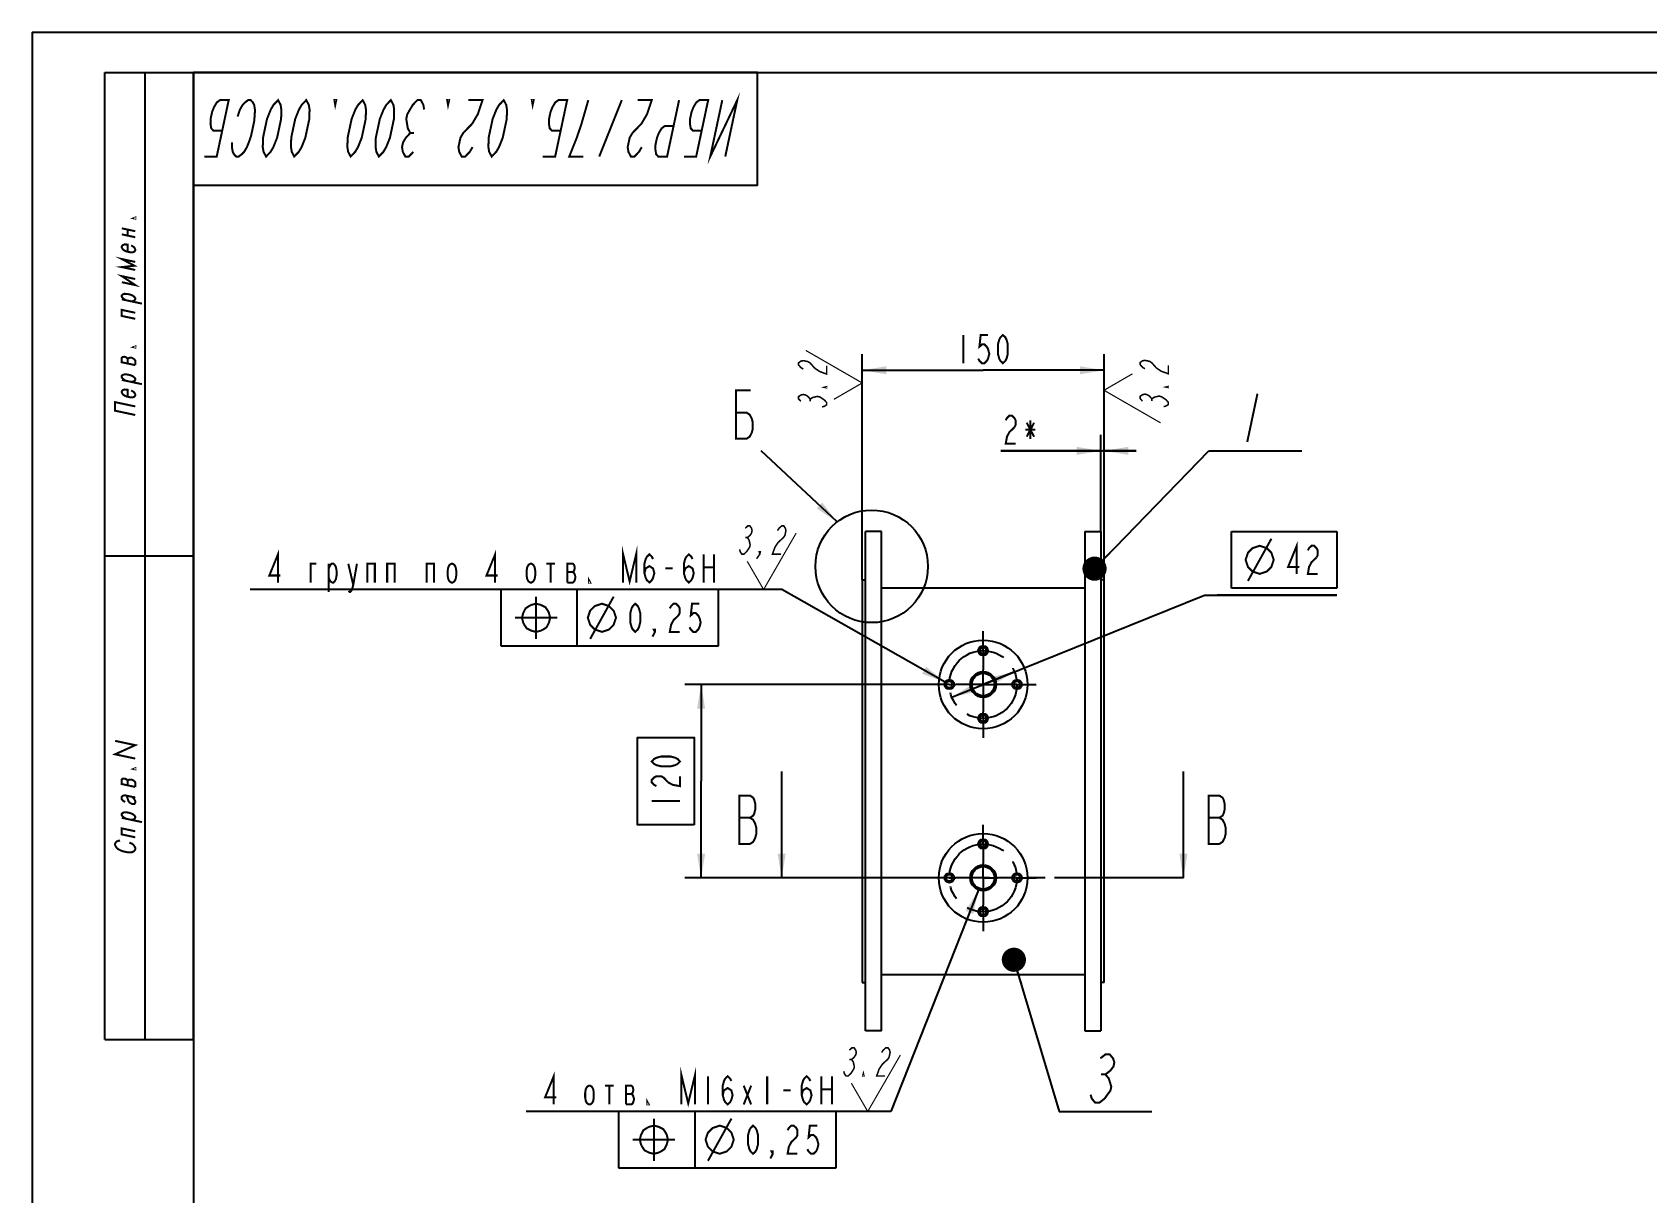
# Model space of a CAD drawing. Header units: millimetres. Extents: x 0 to 420, y 0 to 297.
# Drawn here: x 0 to 200.3, y 153 to 297 of the extents above; entities that cross this region are included whole.
import ezdxf

# ---------------------------------------------------------------- set-up
doc = ezdxf.new("R2010")
doc.units = ezdxf.units.MM
doc.header["$LTSCALE"] = 23.1
doc.linetypes.add('CENTER', pattern=[0.6, 0.375, -0.075, 0.075, -0.075])
doc.linetypes.add('PHANTOM', pattern=[0.8, 0.45, -0.05, 0.1, -0.05, 0.1, -0.05])
doc.layers.get('0').update_dxf_attribs({"linetype": 'CONTINUOUS'})
for name, color, linetype in [('ALL_AXIS', 7, 'CONTINUOUS'), ('ALL_DIMENSIONS', 7, 'CONTINUOUS'), ('ALL_ROUND', 7, 'CONTINUOUS'), ('ALL_SURF_FIN', 7, 'CONTINUOUS'), ('DEFAULT_3', 7, 'PHANTOM')]:
    doc.layers.add(name, color=color, linetype=linetype)
doc.styles.get("Standard").update_dxf_attribs({"font": 'txt', "width": 0.7})
doc.dimstyles.new('DIMSTYLE_1', dxfattribs={"dimtxt": 3.5, "dimasz": 3, "dimexe": 0.18, "dimexo": 0.0625, "dimgap": 0.09, "dimtad": 1, "dimtih": 1, "dimtoh": 1, "dimlfac": 5, "dimdsep": 46, "dimtxsty": 'STANDARD', "dimblk": '_FILLED', "dimblk1": '_FILLED', "dimblk2": '_FILLED', "dimcen": 0.09, "dimadec": 0, "dimazin": 0, "dimtp": 0.2, "dimtm": 0.2, "dimtfac": 1, "dimtofl": 0, "dimtmove": 0, "dimatfit": 3, "dimldrblk": '_FILLED', "dimfxl": 1, "dimtolj": 1, "dimarcsym": 0})
doc.dimstyles.new('DIMSTYLE_2', dxfattribs={"dimtxt": 3.5, "dimasz": 3, "dimexe": 0.18, "dimexo": 0.0625, "dimgap": 0.09, "dimtad": 1, "dimtih": 1, "dimtoh": 1, "dimlfac": 5, "dimdsep": 46, "dimtxsty": 'STANDARD', "dimblk": '_FILLED', "dimblk1": '_FILLED', "dimblk2": '_FILLED', "dimcen": 0.09, "dimadec": 0, "dimazin": 0, "dimtp": 0.3, "dimtm": 0.3, "dimtfac": 1, "dimtofl": 0, "dimtmove": 0, "dimatfit": 3, "dimldrblk": '_FILLED', "dimfxl": 1, "dimtolj": 1, "dimarcsym": 0})
doc.dimstyles.new('DIMSTYLE_3', dxfattribs={"dimtxt": 3.5, "dimasz": 3, "dimexe": 0.18, "dimexo": 0.0625, "dimgap": 0.09, "dimtad": 1, "dimtih": 1, "dimtoh": 1, "dimlfac": 5, "dimdsep": 46, "dimtxsty": 'STANDARD', "dimblk": '_FILLED', "dimblk1": '_FILLED', "dimblk2": '_FILLED', "dimcen": 0.09, "dimadec": 0, "dimazin": 0, "dimtp": 0.1, "dimtm": 0.1, "dimtfac": 1, "dimtofl": 0, "dimtmove": 0, "dimatfit": 3, "dimldrblk": '_FILLED', "dimfxl": 1, "dimtolj": 1, "dimarcsym": 0})
doc.dimstyles.new('DIMSTYLE_4', dxfattribs={"dimtxt": 3.5, "dimasz": 3, "dimexe": 0.18, "dimexo": 0.0625, "dimgap": 0.09, "dimtad": 1, "dimdec": 5, "dimlfac": 5, "dimdsep": 46, "dimtxsty": 'STANDARD', "dimblk": '_FILLED', "dimblk1": '_FILLED', "dimblk2": '_FILLED', "dimcen": 0.09, "dimadec": 0, "dimazin": 0, "dimtp": 0.5, "dimtm": 0.5, "dimtfac": 1, "dimtdec": 5, "dimtofl": 0, "dimtmove": 0, "dimatfit": 3, "dimldrblk": '_FILLED', "dimfxl": 1, "dimtolj": 1, "dimarcsym": 0})
doc.dimstyles.new('DIMSTYLE_5', dxfattribs={"dimtxt": 3.5, "dimasz": 3, "dimexe": 0.18, "dimexo": 0.0625, "dimgap": 0.09, "dimtad": 1, "dimdec": 5, "dimlfac": 5, "dimdsep": 46, "dimtxsty": 'STANDARD', "dimblk": '_FILLED', "dimblk1": '_FILLED', "dimblk2": '_FILLED', "dimcen": 0.09, "dimadec": 0, "dimazin": 0, "dimtp": 0.1, "dimtm": 0.1, "dimtfac": 1, "dimtdec": 5, "dimtofl": 0, "dimtmove": 0, "dimatfit": 3, "dimldrblk": '_FILLED', "dimfxl": 1, "dimtolj": 1, "dimarcsym": 0})
doc.dimstyles.new('DIMSTYLE_9', dxfattribs={"dimtxt": 3.5, "dimasz": 3, "dimexe": 0.18, "dimexo": 0.0625, "dimgap": 0.09, "dimtad": 1, "dimdec": 5, "dimlfac": 5, "dimdsep": 46, "dimtxsty": 'STANDARD', "dimblk": '_FILLED', "dimblk1": '_FILLED', "dimblk2": '_FILLED', "dimcen": 0.09, "dimadec": 0, "dimazin": 0, "dimtp": 0.3, "dimtm": 0.3, "dimtfac": 1, "dimtdec": 5, "dimtofl": 0, "dimtmove": 0, "dimatfit": 3, "dimldrblk": '_FILLED', "dimfxl": 1, "dimtolj": 1, "dimarcsym": 0})
doc.dimstyles.get("Standard").update_dxf_attribs({"dimtxt": 3.5, "dimasz": 3, "dimexe": 0.18, "dimexo": 0.0625, "dimgap": 0.09, "dimtad": 1, "dimdec": 5, "dimdsep": 46, "dimtxsty": 'STANDARD', "dimblk": '_FILLED', "dimblk1": '_FILLED', "dimblk2": '_FILLED', "dimcen": 0.09, "dimadec": 0, "dimazin": 0, "dimtol": 1, "dimtp": 1e-05, "dimtm": 1e-05, "dimtfac": 1, "dimtdec": 5, "dimtofl": 0, "dimtmove": 0, "dimatfit": 3, "dimldrblk": '_FILLED', "dimfxl": 1, "dimtolj": 1, "dimarcsym": 0})

# ---------------------------------------------------------------- blocks, each defined once
blk = doc.blocks.new('_FILLED')
at = {"color": 0, "linetype": 'ByBlock'}
blk.add_solid([(0, 0), (-1, 0.167), (-1, -0.167)], dxfattribs=at)
blk = doc.blocks.new('*D2')
at = {"layer": 'ALL_DIMENSIONS', "color": 2, "linetype": 'Continuous'}
for p, q in [((117.41, 190.56), (106.54, 163.05)), ((101.52, 163.05), (61.27, 163.05)), ((106.54, 163.05), (101.52, 163.05))]:
    blk.add_line(p, q, dxfattribs=at)
at = {"layer": 'ALL_DIMENSIONS', "color": 2, "linetype": 'Continuous', "xscale": 3, "yscale": 3, "zscale": 3, "rotation": 68.43455305229999}
blk.add_blockref('_FILLED', (117.41, 190.56), dxfattribs=at)
blk = doc.blocks.new('SF8_BL0', base_point=(104.22, 167))
at = {"layer": 'ALL_SURF_FIN', "color": 2, "linetype": 'Continuous'}
for points, const_width in [([(101.4, 170.66), (101.72, 170.96), (101.99, 170.96), (102.19, 170.66), (102.26, 170.37), (102.19, 170.08), (102, 169.79), (101.68, 169.5), (101.88, 169.21), (101.95, 168.91), (102.02, 168.62), (101.95, 168.33), (101.76, 168.04), (101.57, 167.75), (101.24, 167.46), (100.98, 167.46), (100.78, 167.75), (100.71, 168.04)], 0.194), ([(105.41, 170.37), (105.6, 170.66), (105.92, 170.96), (106.19, 170.96), (106.39, 170.66), (106.46, 170.37), (106.33, 169.79), (106.14, 169.5), (105.81, 169.21), (105.49, 168.91), (105.1, 168.33), (104.79, 167.46), (105.84, 167.46)], 0.194), ([(101.41, 169.5), (101.68, 169.5)], 0.194), ([(103.68, 163.05), (107.73, 170.06)], 0.146), ([(103.68, 163.05), (101.64, 166.57)], 0.146), ([(103.21, 167.46), (103.08, 167.46), (103.14, 167.75), (103.21, 167.46)], 0.194)]:
    blk.add_lwpolyline(points, dxfattribs=dict(at, const_width=const_width))
blk = doc.blocks.new('*D3')
at = {"layer": 'ALL_DIMENSIONS', "color": 2, "linetype": 'Continuous'}
for p, q in [((118, 216.05), (145.47, 227.15)), ((145.47, 227.15), (161.88, 227.15)), ((161.88, 227.15), (147.06, 227.15)), ((121.89, 217.62), (118, 216.05)), ((114.1, 214.48), (118, 216.05))]:
    blk.add_line(p, q, dxfattribs=at)
at = {"layer": 'ALL_DIMENSIONS', "color": 2, "linetype": 'Continuous', "xscale": 3, "yscale": 3, "zscale": 3}
for p, rotation in [((121.89, 217.62), 21.9943418881), ((114.1, 214.48), 201.9943418881)]:
    blk.add_blockref('_FILLED', p, dxfattribs=dict(at, rotation=rotation))
blk = doc.blocks.new('*D4')
at = {"layer": 'ALL_DIMENSIONS', "color": 2, "linetype": 'Continuous'}
for p, q in [((86.9, 227.83), (27.05, 227.83)), ((93, 227.83), (86.9, 227.83)), ((113.28, 216.34), (93, 227.83))]:
    blk.add_line(p, q, dxfattribs=at)
at = {"layer": 'ALL_DIMENSIONS', "color": 2, "linetype": 'Continuous', "xscale": 3, "yscale": 3, "zscale": 3, "rotation": 330.4767800679}
blk.add_blockref('_FILLED', (113.28, 216.34), dxfattribs=at)
blk = doc.blocks.new('SF13_BL1', base_point=(91.28, 231.78))
at = {"layer": 'ALL_SURF_FIN', "color": 2, "linetype": 'Continuous'}
for points, const_width in [([(88.47, 235.44), (88.79, 235.73), (89.05, 235.73), (89.25, 235.44), (89.32, 235.15), (89.26, 234.86), (89.07, 234.57), (88.74, 234.28), (88.94, 233.98), (89.01, 233.69), (89.08, 233.4), (89.02, 233.11), (88.83, 232.82), (88.63, 232.53), (88.31, 232.23), (88.05, 232.23), (87.85, 232.53), (87.78, 232.82)], 0.194), ([(90.75, 227.83), (94.79, 234.84)], 0.146), ([(92.47, 235.15), (92.67, 235.44), (92.99, 235.73), (93.25, 235.73), (93.45, 235.44), (93.52, 235.15), (93.4, 234.57), (93.21, 234.28), (92.88, 233.98), (92.56, 233.69), (92.17, 233.11), (91.85, 232.23), (92.9, 232.23)], 0.194), ([(88.48, 234.28), (88.74, 234.28)], 0.194), ([(90.28, 232.23), (90.21, 232.53), (90.34, 232.53), (90.28, 232.23), (89.89, 231.65)], 0.194), ([(90.75, 227.83), (88.71, 231.35)], 0.146)]:
    blk.add_lwpolyline(points, dxfattribs=dict(at, const_width=const_width))
blk = doc.blocks.new('*D5')
at = {"layer": 'ALL_DIMENSIONS', "color": 2, "linetype": 'Continuous'}
for p, q in [((103, 229.05), (103, 257.05)), ((133, 229.05), (133, 257.05)), ((103, 255.05), (118, 255.05)), ((133, 255.05), (118, 255.05))]:
    blk.add_line(p, q, dxfattribs=at)
at = {"layer": 'ALL_DIMENSIONS', "color": 2, "linetype": 'Continuous', "xscale": 3, "yscale": 3, "zscale": 3, "rotation": 180}
blk.add_blockref('_FILLED', (103, 255.05), dxfattribs=at)
at = {"layer": 'ALL_DIMENSIONS', "color": 2, "linetype": 'Continuous', "xscale": 3, "yscale": 3, "zscale": 3}
blk.add_blockref('_FILLED', (133, 255.05), dxfattribs=at)
blk = doc.blocks.new('SF3_BL2', base_point=(136.99, 252.41))
at = {"layer": 'ALL_SURF_FIN', "color": 2, "linetype": 'Continuous'}
for points, const_width in [([(133, 252.57), (136.52, 254.61)], 0.146), ([(138.07, 255.24), (137.77, 255.43), (137.48, 255.75), (137.48, 256.02), (137.77, 256.22), (138.07, 256.29), (138.65, 256.16), (138.94, 255.97), (139.23, 255.64), (139.52, 255.32), (140.11, 254.93), (140.98, 254.62), (140.98, 255.67)], 0.194), ([(133, 252.57), (140.01, 248.53)], 0.146), ([(140.98, 253.04), (140.98, 252.91), (140.69, 252.97), (140.98, 253.04)], 0.194), ([(137.77, 251.23), (137.48, 251.55), (137.48, 251.82), (137.77, 252.02), (138.07, 252.09), (138.36, 252.02), (138.65, 251.83), (138.94, 251.51), (139.23, 251.71), (139.52, 251.78), (139.82, 251.85), (140.11, 251.78), (140.4, 251.59), (140.69, 251.4), (140.98, 251.07), (140.98, 250.81), (140.69, 250.61), (140.4, 250.54)], 0.194), ([(138.94, 251.24), (138.94, 251.51)], 0.194)]:
    blk.add_lwpolyline(points, dxfattribs=dict(at, const_width=const_width))
blk = doc.blocks.new('SF2_BL3', base_point=(99.05, 254.02))
at = {"layer": 'ALL_SURF_FIN', "color": 2, "linetype": 'Continuous'}
for points, const_width in [([(103, 253.48), (95.99, 257.52)], 0.146), ([(95.68, 255.2), (95.38, 255.4), (95.09, 255.72), (95.09, 255.98), (95.38, 256.18), (95.68, 256.25), (96.26, 256.13), (96.55, 255.94), (96.84, 255.61), (97.13, 255.29), (97.72, 254.9), (98.59, 254.58), (98.59, 255.63)], 0.194), ([(98.59, 253.01), (98.59, 252.88), (98.3, 252.94), (98.59, 253.01)], 0.194), ([(103, 253.48), (99.47, 251.44)], 0.146), ([(95.38, 251.2), (95.09, 251.52), (95.09, 251.78), (95.38, 251.98), (95.68, 252.05), (95.97, 251.99), (96.26, 251.8), (96.55, 251.47), (96.84, 251.67), (97.13, 251.74), (97.43, 251.81), (97.72, 251.75), (98.01, 251.56), (98.3, 251.36), (98.59, 251.04), (98.59, 250.78), (98.3, 250.58), (98.01, 250.51)], 0.194), ([(96.55, 251.21), (96.55, 251.47)], 0.194)]:
    blk.add_lwpolyline(points, dxfattribs=dict(at, const_width=const_width))
blk = doc.blocks.new('*D8')
at = {"layer": 'ALL_DIMENSIONS', "color": 2, "linetype": 'Continuous'}
for p, q in [((132.6, 235.05), (132.6, 247.05)), ((133, 229.05), (133, 247.05)), ((132.6, 245.05), (120.19, 245.05)), ((120.19, 245.05), (132.8, 245.05)), ((137, 245.05), (132.8, 245.05)), ((133, 245.05), (137, 245.05))]:
    blk.add_line(p, q, dxfattribs=at)
at = {"layer": 'ALL_DIMENSIONS', "color": 2, "linetype": 'Continuous', "xscale": 3, "yscale": 3, "zscale": 3}
blk.add_blockref('_FILLED', (132.6, 245.05), dxfattribs=at)
at = {"layer": 'ALL_DIMENSIONS', "color": 2, "linetype": 'Continuous', "xscale": 3, "yscale": 3, "zscale": 3, "rotation": 180}
blk.add_blockref('_FILLED', (133, 245.05), dxfattribs=at)
blk = doc.blocks.new('*D14')
at = {"layer": 'ALL_DIMENSIONS', "color": 2, "linetype": 'Continuous'}
for p, q in [((111.4, 216.05), (81, 216.05)), ((83, 216.05), (83, 204.05)), ((83, 192.05), (83, 204.05)), ((113.8, 192.05), (81, 192.05))]:
    blk.add_line(p, q, dxfattribs=at)
at = {"layer": 'ALL_DIMENSIONS', "color": 2, "linetype": 'Continuous', "xscale": 3, "yscale": 3, "zscale": 3}
for p, rotation in [((83, 216.05), 90), ((83, 192.05), 270)]:
    blk.add_blockref('_FILLED', p, dxfattribs=dict(at, rotation=rotation))
blk = doc.blocks.new('BOM BALLOON 16_BL6', base_point=(151.78, 248.59))
at = {"color": 2, "linetype": 'Continuous'}
blk.add_line((146.02, 245.05), (157.54, 245.05), dxfattribs=at)
at = {"color": 2, "linetype": 'Continuous', "const_width": 0.25}
blk.add_lwpolyline([(152.04, 252.14), (150.77, 246.14)], dxfattribs=at)
blk = doc.blocks.new('BOM BALLOON 19_BL7', base_point=(133.19, 166.59))
at = {"color": 2, "linetype": 'Continuous'}
blk.add_line((127.42, 163.05), (138.95, 163.05), dxfattribs=at)
at = {"color": 2, "linetype": 'Continuous', "const_width": 0.25}
for points in [[(132.55, 169.64), (133.18, 170.14), (133.71, 170.14), (134.13, 169.64), (134.28, 169.14), (134.18, 168.64), (133.81, 168.14), (133.18, 167.64), (133.6, 167.14), (133.75, 166.64), (133.91, 166.14), (133.8, 165.64), (133.43, 165.14), (133.07, 164.64), (132.43, 164.14), (131.91, 164.14), (131.49, 164.64), (131.33, 165.14)], [(132.65, 167.64), (133.18, 167.64)]]:
    blk.add_lwpolyline(points, dxfattribs=at)

msp = doc.modelspace()

# ---------------------------------------------------------------- linework, layer by layer
at = {"color": 7, "linetype": 'Continuous'}
for p, q in [((0, 297), (0, 0)), ((0, 297), (420, 297)), ((9, 172), (9, 292)), ((9, 292), (20, 292)), ((14, 172), (14, 292)), ((20, 172), (20, 292)), ((90, 292), (20, 292)), ((20, 278), (20, 292)), ((20, 292), (20, 5)), ((20, 292), (415, 292)), ((90, 278), (90, 292)), ((90, 278), (20, 278)), ((103.3983472, 173.0489811), (103.3983472, 235.0489811)), ((105.3983472, 235.0489811), (103.3983472, 235.0489811)), ((105.3983472, 173.0489811), (105.3983472, 235.0489811)), ((130.5983472, 235.0489811), (130.5983472, 173.0489811)), ((130.5983472, 235.0489811), (132.5983472, 235.0489811)), ((132.5983472, 235.0489811), (132.5983472, 173.0489811)), ((9, 232), (20, 232)), ((102.9983472, 229.0489811), (102.9983472, 179.0489811)), ((102.9983472, 229.0489811), (103.3983472, 229.0489811)), ((132.9983472, 229.0489811), (132.5983472, 229.0489811)), ((132.9983472, 179.0489811), (132.9983472, 229.0489811)), ((102.9983472, 179.0489811), (103.3983472, 179.0489811)), ((132.9983472, 179.0489811), (132.5983472, 179.0489811)), ((105.3983472, 173.0489811), (103.3983472, 173.0489811)), ((130.5983472, 173.0489811), (132.5983472, 173.0489811)), ((9, 172), (20, 172))]:
    msp.add_line(p, q, dxfattribs=at)
at = {"color": 5, "linetype": 'Continuous'}
for p, q in [((92.9983472, 199.2603707), (92.9983472, 205.2603707)), ((142.8487824, 199.2603707), (142.8487824, 205.2603707))]:
    msp.add_line(p, q, dxfattribs=at)
at = {"color": 2, "linetype": 'Continuous', "const_width": 0.25}
for points in [[(23.5690569, 284.7865137), (22.4753064, 284.7865137), (22.2091775, 285.078186), (22.1144186, 285.6615308), (22.1290352, 286.2448499), (22.3150218, 287.1198669), (22.5483879, 287.703186), (22.8911295, 288.2865308), (23.2812506, 288.5782031), (24.3749995, 288.5782031), (22.8871033, 281.5781946), (21.3558538, 281.5781946)], [(24.7903276, 283.3282031), (24.775711, 282.7448584), (24.8704699, 282.1615137), (25.0272249, 281.8698669), (25.2933538, 281.5781946), (25.6214788, 281.5781946), (26.0115999, 281.8698669), (26.2923454, 282.1615137), (26.6350871, 282.7448584), (26.8684531, 283.3282031), (27.1638153, 284.2031946), (27.5357886, 285.9532031), (27.6124013, 286.8281946), (27.6270163, 287.4115137), (27.5322574, 287.9948584), (27.375504, 288.2865308), (27.1093735, 288.5782031), (26.7812501, 288.5782031), (26.391129, 288.2865308), (26.1103835, 287.9948584), (25.7676418, 287.4115137), (25.4722797, 286.5365222)], [(30.5000006, 288.5782031), (30.8135074, 287.9948584), (30.9082663, 287.4115137), (30.8790363, 286.2448499), (30.3830708, 283.9115222), (29.9163354, 282.7448584), (29.5735954, 282.1615137), (29.0121043, 281.5781946), (28.6985944, 282.1615137), (28.6038354, 282.7448584), (28.6330687, 283.9115222), (29.1290341, 286.2448499), (29.5957663, 287.4115137), (29.9385095, 287.9948584), (30.5000006, 288.5782031)], [(33.9999985, 288.5782031), (34.3135085, 287.9948584), (34.4082674, 287.4115137), (34.3790341, 286.2448499), (33.8830687, 283.9115222), (33.4163365, 282.7448584), (33.0735965, 282.1615137), (32.5121054, 281.5781946), (32.1985954, 282.1615137), (32.1038365, 282.7448584), (32.1330698, 283.9115222), (32.6290352, 286.2448499), (33.0957674, 287.4115137), (33.4385074, 287.9948584), (33.9999985, 288.5782031)], [(37.4999995, 288.5782031), (37.7187506, 288.5782031), (37.5947585, 287.9948584), (37.4999995, 288.5782031)], [(41.0000006, 288.5782031), (41.3135074, 287.9948584), (41.4082663, 287.4115137), (41.3790363, 286.2448499), (40.8830708, 283.9115222), (40.4163354, 282.7448584), (40.0735954, 282.1615137), (39.5121043, 281.5781946), (39.1985944, 282.1615137), (39.1038354, 282.7448584), (39.1330687, 283.9115222), (39.6290341, 286.2448499), (40.0957663, 287.4115137), (40.4385095, 287.9948584), (41.0000006, 288.5782031)], [(44.4999985, 288.5782031), (44.8135085, 287.9948584), (44.9082674, 287.4115137), (44.8790341, 286.2448499), (44.3830687, 283.9115222), (43.9163365, 282.7448584), (43.5735965, 282.1615137), (43.0121054, 281.5781946), (42.6985954, 282.1615137), (42.6038365, 282.7448584), (42.6330698, 283.9115222), (43.1290352, 286.2448499), (43.5957674, 287.4115137), (43.9385074, 287.9948584), (44.4999985, 288.5782031)], [(47.2923454, 282.1615137), (46.7308543, 281.5781946), (46.2933554, 281.5781946), (45.9798454, 282.1615137), (45.8850865, 282.7448584), (46.0090787, 283.3282031), (46.3518187, 283.9115222), (46.9133098, 284.4948669), (46.599803, 285.078186), (46.5050441, 285.6615308), (46.4102852, 286.2448499), (46.5342773, 286.8281946), (46.8770174, 287.4115137), (47.2197574, 287.9948584), (47.7812485, 288.5782031), (48.2187506, 288.5782031), (48.5322574, 287.9948584), (48.6270163, 287.4115137)], [(51.5000006, 288.5782031), (51.7187485, 288.5782031), (51.5947595, 287.9948584), (51.5000006, 288.5782031)], [(54.6350876, 282.7448584), (54.2923444, 282.1615137), (53.7308533, 281.5781946), (53.2933543, 281.5781946), (52.9798444, 282.1615137), (52.8850854, 282.7448584), (53.1330698, 283.9115222), (53.4758098, 284.4948669), (54.0373041, 285.078186), (54.5987952, 285.6615308), (55.2842752, 286.8281946), (55.8750027, 288.5782031), (54.1250006, 288.5782031)], [(58.5000027, 288.5782031), (58.8135095, 287.9948584), (58.9082684, 287.4115137), (58.879032, 286.2448499), (58.3830698, 283.9115222), (57.9163376, 282.7448584), (57.5735944, 282.1615137), (57.0121033, 281.5781946), (56.6985965, 282.1615137), (56.6038376, 282.7448584), (56.6330676, 283.9115222), (57.1290363, 286.2448499), (57.5957684, 287.4115137), (57.9385117, 287.9948584), (58.5000027, 288.5782031)], [(62.0000006, 288.5782031), (62.2187485, 288.5782031), (62.0947595, 287.9948584), (62.0000006, 288.5782031)], [(65.5690585, 284.7865137), (64.4753064, 284.7865137), (64.2091791, 285.078186), (64.1144202, 285.6615308), (64.129032, 286.2448499), (64.3150186, 287.1198669), (64.5483911, 287.703186), (64.8911279, 288.2865308), (65.2812506, 288.5782031), (66.3750027, 288.5782031), (64.8871033, 281.5781946), (63.3558554, 281.5781946)], [(69.0000027, 288.5782031), (68.1612909, 285.6615308), (67.5705698, 283.9115222), (67.1038376, 282.7448584), (66.6371054, 281.5781946), (68.3871011, 281.5781946)], [(73.1562506, 288.5782031), (70.3558511, 281.5781946)], [(75.6350876, 282.7448584), (75.2923444, 282.1615137), (74.7308533, 281.5781946), (74.2933511, 281.5781946), (73.9798444, 282.1615137), (73.8850854, 282.7448584), (74.1330698, 283.9115222), (74.475813, 284.4948669), (75.0373041, 285.078186), (75.5987952, 285.6615308), (76.2842752, 286.8281946), (76.8750027, 288.5782031), (75.1250006, 288.5782031)], [(79.5836746, 285.3698584), (78.4899225, 285.3698584), (78.0997998, 285.078186), (77.757063, 284.4948669), (77.5236969, 283.9115222), (77.3377103, 283.0365308), (77.323092, 282.453186), (77.417851, 281.8698669), (77.6839783, 281.5781946), (78.7777304, 281.5781946), (80.2656235, 288.5782031)], [(83.0690543, 284.7865137), (81.9753085, 284.7865137), (81.7091748, 285.078186), (81.6144159, 285.6615308), (81.6290341, 286.2448499), (81.8150208, 287.1198669), (82.0483868, 287.703186), (82.3911301, 288.2865308), (82.7812527, 288.5782031), (83.8749985, 288.5782031), (82.3871054, 281.5781946), (80.8558511, 281.5781946)], [(85.9964804, 281.5781946), (87.4843735, 288.5782031), (84.1371011, 281.5781946), (85.6250006, 288.5782031)], [(47.3508119, 284.4948669), (46.9133098, 284.4948669)], [(11.1112594, 272.6667554), (12.7779261, 272.3125085)], [(11.8404259, 271.7617712), (11.8404259, 272.5117676)], [(12.7779261, 273.9999939), (12.7779261, 273.8749988), (12.5695924, 273.91927), (12.7779261, 273.9999939)], [(11.1112594, 271.916759), (12.7779261, 271.5625122)], [(12.2570926, 270.5481958), (12.4654255, 270.441427), (12.6737592, 270.272135), (12.7779261, 270.0624939), (12.7779261, 269.9374988), (12.6737592, 269.7721289), (12.4654255, 269.6914307), (12.1529257, 269.6953528), (11.736259, 269.7839209), (11.4237592, 269.9128381), (11.2154255, 270.0821301), (11.1112594, 270.2917712), (11.1112594, 270.4167664), (11.2154255, 270.5821106), (11.4237592, 270.6628345), (11.736259, 270.6589124), (11.8404259, 270.6367639), (11.8404259, 269.7617725)], [(12.7779261, 267.4999915), (11.1112594, 267.8542639), (12.6737592, 268.022146), (11.1112594, 268.8542505), (12.7779261, 268.5000037)], [(11.1112594, 265.9792603), (12.7779261, 265.6249878), (11.1112594, 266.7292566), (12.7779261, 266.3750098)], [(11.6320921, 263.7435498), (11.4237592, 263.8503442), (11.2154255, 264.0196106), (11.1112594, 264.1667542), (11.1112594, 264.3542725), (11.2154255, 264.4571191), (11.4237592, 264.537843), (11.736259, 264.5339209), (12.1529257, 264.4453528), (12.4654255, 264.3164355), (12.6737592, 264.1471436), (12.7779261, 264), (12.7779261, 263.8750049), (12.6737592, 263.709635), (12.4654255, 263.6289111), (12.2570926, 263.6107104)], [(11.1112594, 263.8542664), (13.6112595, 263.3228577)], [(12.7779261, 261.4374976), (11.1112594, 261.79177), (11.1112594, 262.5417664), (12.7779261, 262.1874939)], [(12.7779261, 255.6874915), (11.1112594, 256.0417639), (11.1112594, 256.6042676), (11.2154255, 256.7071143), (11.4237592, 256.7253406), (11.5279261, 256.7031921), (11.736259, 256.5964233), (11.8404259, 256.4492798), (11.8404259, 255.8867761)], [(12.7779261, 255.6874915), (12.7779261, 256.2499951), (12.6737592, 256.3971387), (12.5695924, 256.4817847), (12.3612594, 256.5885535), (12.2570926, 256.6107019), (12.0487588, 256.5925012), (11.9445927, 256.5521265), (11.8404259, 256.4492798)], [(12.7779261, 258.0000037), (12.7779261, 257.8750085), (12.5695924, 257.9192798), (12.7779261, 258.0000037)], [(11.6320921, 253.7435559), (11.4237592, 253.8503247), (11.2154255, 254.0196167), (11.1112594, 254.1667603), (11.1112594, 254.3542529), (11.2154255, 254.4571252), (11.4237592, 254.5378491), (11.736259, 254.5339014), (12.1529257, 254.4453589), (12.4654255, 254.316416), (12.6737592, 254.1471497), (12.7779261, 254.0000061), (12.7779261, 253.875011), (12.6737592, 253.7096411), (12.4654255, 253.6289172), (12.2570926, 253.6107166)], [(11.1112594, 253.8542725), (13.6112595, 253.3228638)], [(12.2570926, 252.5482068), (12.4654255, 252.4414124), (12.6737592, 252.272146), (12.7779261, 252.0625049), (12.7779261, 251.9375098), (12.6737592, 251.7721399), (12.4654255, 251.691416), (12.1529257, 251.6953381), (11.736259, 251.7839063), (11.4237592, 251.9128491), (11.2154255, 252.0821155), (11.1112594, 252.2917566), (11.1112594, 252.4167517), (11.2154255, 252.5821216), (11.4237592, 252.6628455), (11.736259, 252.6589233), (11.8404259, 252.6367749), (11.8404259, 251.7617834)], [(87.3154276, 249.7989807), (88.6279276, 249.7989807), (89.0216776, 249.5489905), (89.2841776, 249.0489844), (89.4154276, 248.5489783), (89.4154276, 247.7989819), (89.2841776, 247.2989758), (89.0216776, 246.7989697), (88.6279276, 246.5489795), (87.3154276, 246.5489795), (87.3154276, 252.5489758), (89.1529276, 252.5489758)], [(12.7779261, 249.5000024), (10.277926, 250.0313855), (10.277926, 251.0938953), (12.7779261, 250.5625122)], [(12.7779261, 206.8541602), (10.277926, 207.3855688), (12.7779261, 208.5208301), (10.277926, 209.0522131)], [(12.7779261, 203.3333276), (11.1112594, 203.6876001), (11.1112594, 204.2501038), (11.2154255, 204.3529504), (11.4237592, 204.3711768), (11.5279261, 204.3490283), (11.736259, 204.2422339), (11.8404259, 204.095116), (11.8404259, 203.5326123)], [(12.7779261, 203.3333276), (12.7779261, 203.8958313), (12.6737592, 204.0429749), (12.5695924, 204.1276208), (12.3612594, 204.2343896), (12.2570926, 204.2565381), (12.0487588, 204.2383118), (11.9445927, 204.1979626), (11.8404259, 204.095116)], [(12.7779261, 205.6458398), (12.7779261, 205.5208447), (12.5695924, 205.565116), (12.7779261, 205.6458398)], [(11.5279261, 201.4740381), (11.3195923, 201.5808069), (11.2154255, 201.6654529), (11.1112594, 201.8125964), (11.1112594, 202.1250842), (11.2154255, 202.2279565), (11.3195923, 202.2683057), (11.5279261, 202.286532), (12.6737592, 202.0429761), (12.7779261, 202.0833252)], [(11.6320921, 202.2643835), (11.736259, 202.1797375), (11.8404259, 201.8451013), (11.9445927, 201.5729626), (12.0487588, 201.4258191), (12.1529257, 201.3411731), (12.3612594, 201.2344043), (12.4654255, 201.2122559), (12.6737592, 201.2304822), (12.7779261, 201.3958264), (12.7779261, 201.5833447), (12.6737592, 201.7929858), (12.5695924, 201.9401038), (12.3612594, 202.1093958)], [(11.6320921, 199.3893933), (11.4237592, 199.4961621), (11.2154255, 199.6654541), (11.1112594, 199.8125977), (11.1112594, 200.0000903), (11.2154255, 200.1029626), (11.4237592, 200.1836609), (11.736259, 200.1797388), (12.1529257, 200.0911707), (12.4654255, 199.9622534), (12.6737592, 199.7929871), (12.7779261, 199.6458435), (12.7779261, 199.5208228), (12.6737592, 199.3554785), (12.4654255, 199.2747546), (12.2570926, 199.2565283)], [(11.1112594, 199.5000842), (13.6112595, 198.9687012)], [(10.9029256, 196.6693652), (10.6945927, 196.6511646), (10.486259, 196.5704407), (10.3820921, 196.467594), (10.277926, 196.3022241), (10.277926, 196.1147314), (10.3820921, 195.9050903), (10.486259, 195.7579468), (10.6945927, 195.5886548), (10.9029256, 195.481886), (11.2154255, 195.3529431), (11.8404259, 195.2201038), (12.1529257, 195.2161816), (12.3612594, 195.234408), (12.5695924, 195.3151062), (12.6737592, 195.4179785), (12.7779261, 195.5833228), (12.7779261, 195.7708411), (12.6737592, 195.9804822), (12.5695924, 196.1276257), (12.3612594, 196.2968921), (12.0487588, 196.425835)], [(12.7779261, 197.0833411), (11.1112594, 197.4375879), (11.1112594, 198.1875842), (12.7779261, 197.8333374)]]:
    msp.add_lwpolyline(points, dxfattribs=at)
at = {"color": 7, "linetype": 'Continuous', "const_width": 0.25}
for points in [[(87.7483475, 199.5103638), (89.0608475, 199.5103638), (89.4545975, 199.7603796), (89.5858475, 200.0103699), (89.7170975, 200.510376), (89.7170975, 201.2603723), (89.5858475, 201.7603784), (89.4545975, 202.0103687), (89.0608475, 202.2603589), (87.7483475, 202.2603589), (87.7483475, 196.2603625), (89.0608475, 196.2603625), (89.4545975, 196.5103784), (89.7170975, 197.0103589), (89.8483475, 197.510365), (89.8483475, 198.2603613), (89.7170975, 198.7603674), (89.4545975, 199.2603735), (89.0608475, 199.5103638)], [(145.998783, 199.5103638), (147.311283, 199.5103638), (147.705033, 199.7603796), (147.836283, 200.0103699), (147.967533, 200.510376), (147.967533, 201.2603723), (147.836283, 201.7603784), (147.705033, 202.0103687), (147.311283, 202.2603589), (145.998783, 202.2603589), (145.998783, 196.2603625), (147.311283, 196.2603625), (147.705033, 196.5103784), (147.967533, 197.0103589), (148.098783, 197.510365), (148.098783, 198.2603613), (147.967533, 198.7603674), (147.705033, 199.2603735), (147.311283, 199.5103638)]]:
    msp.add_lwpolyline(points, dxfattribs=at)
at = {"color": 2, "linetype": 'Continuous'}
msp.add_circle((104.1644213, 230.7097517), 6.9817194, dxfattribs=at)
at = {"color": 7, "linetype": 'Continuous'}
for centre, radius in [((117.9983472, 216.0489811), 5.5), ((117.9983472, 220.2489811), 0.6), ((117.9983472, 220.2489811), 0.4), ((113.7983472, 216.0489811), 0.6), ((113.7983472, 216.0489811), 0.4), ((117.9983472, 216.0489811), 1.6), ((117.9983472, 216.0489811), 1.4), ((122.1983472, 216.0489811), 0.6), ((122.1983472, 216.0489811), 0.4), ((117.9983472, 211.8489811), 0.6), ((117.9983472, 211.8489811), 0.4), ((117.9983472, 192.0489811), 5.5), ((117.9983472, 196.2489811), 0.6), ((117.9983472, 196.2489811), 0.4), ((113.7983472, 192.0489811), 0.6), ((113.7983472, 192.0489811), 0.4), ((117.9983472, 192.0489811), 1.6), ((117.9983472, 192.0489811), 1.4), ((122.1983472, 192.0489811), 0.6), ((122.1983472, 192.0489811), 0.4), ((117.9983472, 187.8489811), 0.6), ((117.9983472, 187.8489811), 0.4)]:
    msp.add_circle(centre, radius, dxfattribs=at)
at = {"layer": 'ALL_AXIS', "color": 7, "linetype": 'CENTER'}
for p, q in [((117.9983472, 220.2489811), (117.9983472, 222.6489811)), ((117.9983472, 220.2489811), (117.9983472, 217.8489811)), ((117.9983472, 216.0489811), (117.9983472, 217.8489811)), ((113.7983472, 216.0489811), (111.3983472, 216.0489811)), ((113.7983472, 216.0489811), (114.5983472, 216.0489811)), ((117.9983472, 216.0489811), (114.5983472, 216.0489811)), ((117.9983472, 216.0489811), (117.9983472, 212.6489811)), ((117.9983472, 216.0489811), (119.7983472, 216.0489811)), ((122.1983472, 216.0489811), (119.7983472, 216.0489811)), ((122.1983472, 216.0489811), (124.5983472, 216.0489811)), ((117.9983472, 211.8489811), (117.9983472, 212.6489811)), ((117.9983472, 211.8489811), (117.9983472, 209.4489811)), ((117.9983472, 196.2489811), (117.9983472, 198.6489811)), ((117.9983472, 196.2489811), (117.9983472, 193.8489811)), ((117.9983472, 192.0489811), (117.9983472, 193.8489811)), ((113.7983472, 192.0489811), (111.3983472, 192.0489811)), ((113.7983472, 192.0489811), (114.5983472, 192.0489811)), ((117.9983472, 192.0489811), (114.5983472, 192.0489811)), ((117.9983472, 192.0489811), (119.7983472, 192.0489811)), ((117.9983472, 192.0489811), (117.9983472, 188.6489811)), ((122.1983472, 192.0489811), (119.7983472, 192.0489811)), ((122.1983472, 192.0489811), (124.5983472, 192.0489811)), ((117.9983472, 187.8489811), (117.9983472, 188.6489811)), ((117.9983472, 187.8489811), (117.9983472, 185.4489811))]:
    msp.add_line(p, q, dxfattribs=at)
for centre in [(117.9983472, 216.0489811), (117.9983472, 192.0489811)]:
    msp.add_circle(centre, 4.2, dxfattribs=at)
at = {"layer": 'ALL_DIMENSIONS', "color": 2, "linetype": 'Continuous'}
for p, q in [((148.8148049, 228.0219117), (148.8148049, 235.0219117)), ((148.8148049, 235.0219117), (161.8814716, 235.0219117)), ((161.8814716, 235.0219117), (161.8814716, 228.0219117)), ((58.1457579, 227.8281852), (58.1457579, 220.8281852)), ((85.1540912, 227.8281852), (58.1457579, 227.8281852)), ((67.6249245, 220.8281852), (67.6249245, 227.8281852)), ((85.1540912, 220.8281852), (85.1540912, 227.8281852)), ((161.8814716, 228.0219117), (148.8148049, 228.0219117)), ((58.1457579, 220.8281852), (85.1540912, 220.8281852)), ((72.7636508, 163.0489811), (72.7636508, 156.0489811)), ((99.7719841, 163.0489811), (72.7636508, 163.0489811)), ((82.2428175, 156.0489811), (82.2428175, 163.0489811)), ((99.7719841, 156.0489811), (99.7719841, 163.0489811)), ((72.7636508, 156.0489811), (99.7719841, 156.0489811))]:
    msp.add_line(p, q, dxfattribs=at)
at = {"layer": 'ALL_DIMENSIONS', "color": 2, "linetype": 'Continuous', "const_width": 0.25}
for points in [[(115.5483472, 259.4239893), (115.5483472, 255.9239722)], [(118.6108429, 259.4239893), (117.6920929, 259.4239893), (117.5389764, 257.9656531), (117.8452222, 258.2573254), (118.1514679, 258.2573254), (118.4577264, 257.9656531), (118.6108429, 257.6739807), (118.7639722, 257.090636), (118.6108429, 256.5073169), (118.4577264, 256.2156445), (118.1514679, 255.9239722), (117.8452222, 255.9239722), (117.5389764, 256.2156445), (117.3858472, 256.5073169)], [(120.4483429, 255.9239722), (120.1420972, 256.2156445), (119.9889679, 256.5073169), (119.8358514, 257.090636), (119.8358514, 258.2573254), (119.9889679, 258.8406445), (120.1420972, 259.1323169), (120.4483429, 259.4239893), (120.7546014, 259.1323169), (120.9077179, 258.8406445), (121.0608472, 258.2573254), (121.0608472, 257.090636), (120.9077179, 256.5073169), (120.7546014, 256.2156445), (120.4483429, 255.9239722)], [(120.8021155, 248.8406506), (120.9552319, 249.132323), (121.2614905, 249.4239697), (121.5677362, 249.4239697), (121.8739819, 249.132323), (122.0271112, 248.8406506), (122.0271112, 248.2573059), (121.8739819, 247.9656592)], [(123.4052362, 246.7989697), (124.3239862, 248.5489783)], [(123.4052362, 248.5489783), (124.3239862, 246.7989697)], [(123.8646112, 248.8406506), (123.8646112, 246.507323)], [(121.8739819, 247.9656592), (121.2614905, 247.3823145), (120.9552319, 246.7989697), (120.8021155, 245.9239783), (122.0271112, 245.9239783)], [(123.2521069, 247.6739868), (124.4771155, 247.6739868)], [(30.488465, 228.7031836), (30.488465, 232.203175), (29.4165921, 229.578175), (30.7947171, 229.578175)], [(57.4384671, 228.7031836), (57.4384671, 232.203175), (56.3665942, 229.578175), (57.7447192, 229.578175)], [(73.2869046, 228.7031836), (73.2869046, 232.3490112), (74.12909, 228.8490198), (74.9712817, 232.3490112), (74.9712817, 228.7031836)], [(150.564809, 231.5219055), (150.8564685, 232.3969226), (151.4398004, 232.9802417), (152.3148047, 233.2719141), (153.189809, 232.9802417), (153.7731409, 232.3969226), (154.0648004, 231.5219055), (153.7731409, 230.6469141), (153.189809, 230.0635693), (152.3148047, 229.7719226), (151.4398004, 230.0635693), (150.8564685, 230.6469141), (150.564809, 231.5219055)], [(150.8564685, 228.8969055), (153.7731409, 234.1469055)], [(156.9158478, 229.7719226), (156.9158478, 233.2719141), (155.8439685, 230.6469141), (157.2220935, 230.6469141)], [(158.2939728, 232.6885693), (158.4471021, 232.9802417), (158.7533478, 233.2719141), (159.0595935, 233.2719141), (159.3658521, 232.9802417), (159.5189685, 232.6885693), (159.5189685, 232.1052502), (159.3658521, 231.8135779)], [(34.5462785, 228.7031836), (34.5462785, 231.0365112), (35.235341, 231.0365112)], [(36.7665921, 231.0365112), (36.7665921, 227.5365198)], [(36.7665921, 230.307356), (36.8431535, 230.5990283), (36.9962796, 230.890675), (37.1494025, 231.0365112), (37.37909, 231.0365112), (37.532216, 230.890675), (37.6853421, 230.5990283), (37.7619035, 230.1615198), (37.7619035, 229.578175), (37.6853421, 229.1406921), (37.532216, 228.8490198), (37.37909, 228.7031836), (37.2259671, 228.7031836), (36.9962796, 228.8490198), (36.8431535, 229.1406921), (36.7665921, 229.4323645)], [(39.21659, 231.0365112), (39.829091, 228.4115112)], [(39.2931546, 227.682356), (39.369716, 227.5365198), (39.4462775, 227.5365198), (39.5994035, 227.682356), (39.675965, 227.8281921), (39.829091, 228.4115112), (40.288466, 231.0365112)], [(41.5900296, 228.7031836), (41.5900296, 231.0365112), (42.5087796, 231.0365112), (42.5087796, 228.7031836)], [(44.0400275, 228.7031836), (44.0400275, 231.0365112), (44.9587775, 231.0365112), (44.9587775, 228.7031836)], [(48.9400296, 228.7031836), (48.9400296, 231.0365112), (49.8587796, 231.0365112), (49.8587796, 228.7031836)], [(51.5431535, 230.1615198), (51.619715, 230.5990283), (51.772841, 230.890675), (52.0025285, 231.0365112), (52.1556546, 231.0365112), (52.3853421, 230.890675), (52.538465, 230.5990283), (52.6150296, 230.1615198), (52.6150296, 229.578175), (52.538465, 229.1406921), (52.3853421, 228.8490198), (52.1556546, 228.7031836), (52.0025285, 228.7031836), (51.772841, 228.8490198), (51.619715, 229.1406921), (51.5431535, 229.578175), (51.5431535, 230.1615198)], [(61.3431546, 230.1615198), (61.4197192, 230.5990283), (61.5728421, 230.890675), (61.8025296, 231.0365112), (61.9556525, 231.0365112), (62.18534, 230.890675), (62.3384692, 230.5990283), (62.4150275, 230.1615198), (62.4150275, 229.578175), (62.3384692, 229.1406921), (62.18534, 228.8490198), (61.9556525, 228.7031836), (61.8025296, 228.7031836), (61.5728421, 228.8490198), (61.4197192, 229.1406921), (61.3431546, 229.578175), (61.3431546, 230.1615198)], [(63.7931525, 231.0365112), (64.8650317, 231.0365112)], [(64.3290921, 231.0365112), (64.3290921, 228.7031836)], [(66.3962796, 228.7031836), (66.3962796, 231.0365112), (67.0853421, 231.0365112), (67.238465, 230.890675), (67.3150296, 230.5990283), (67.3150296, 230.4531921), (67.238465, 230.1615198), (67.0853421, 230.0156836), (66.3962796, 230.0156836)], [(75.96659, 229.8698474), (76.1197192, 230.4531921), (76.5790942, 230.7448645), (77.0384692, 230.4531921), (77.1915921, 229.8698474), (77.0384692, 229.2865283), (76.88534, 228.994856), (76.5790942, 228.7031836), (76.2728421, 228.994856), (76.1197192, 229.2865283), (75.96659, 229.8698474), (75.96659, 231.0365112), (76.1197192, 231.619856), (76.2728421, 231.9115283), (76.5790942, 232.203175), (76.88534, 231.9115283), (77.0384692, 231.619856)], [(78.5697171, 230.4531921), (79.4884671, 230.4531921)], [(80.8665921, 229.8698474), (81.019715, 230.4531921), (81.47909, 230.7448645), (81.938465, 230.4531921), (82.0915942, 229.8698474), (81.938465, 229.2865283), (81.7853421, 228.994856), (81.47909, 228.7031836), (81.1728442, 228.994856), (81.019715, 229.2865283), (80.8665921, 229.8698474), (80.8665921, 231.0365112), (81.019715, 231.619856), (81.1728442, 231.9115283), (81.47909, 232.203175), (81.7853421, 231.9115283), (81.938465, 231.619856)], [(83.31659, 232.203175), (83.31659, 228.7031836)], [(83.31659, 230.5990283), (84.6181567, 230.5990283)], [(84.6181567, 232.203175), (84.6181567, 228.7031836)], [(159.3658521, 231.8135779), (158.7533478, 231.2302332), (158.4471021, 230.6469141), (158.2939728, 229.7719226), (159.5189685, 229.7719226)], [(66.3962796, 228.7031836), (67.0853421, 228.7031836), (67.238465, 228.8490198), (67.3150296, 228.994856), (67.3915942, 229.2865283), (67.3915942, 229.4323645), (67.3150296, 229.7240112), (67.238465, 229.8698474), (67.0853421, 230.0156836)], [(69.2290942, 228.7031836), (69.075965, 228.7031836), (69.075965, 228.994856), (69.2290942, 228.7031836)], [(62.5207581, 221.703175), (62.5207581, 226.953175)], [(69.2290942, 221.703175), (72.1457602, 226.953175)], [(59.8957581, 224.328175), (65.1457581, 224.328175)], [(60.7707559, 224.328175), (60.9165921, 223.744856), (61.0624219, 223.4531836), (61.3540942, 223.015675), (61.9374261, 222.7240283), (62.5207581, 222.5781921), (63.10409, 222.7240283), (63.3957559, 222.8698645), (63.8332581, 223.1615112), (64.124924, 223.744856), (64.2707602, 224.328175), (64.124924, 224.9115198), (63.9790942, 225.2031921), (63.6874219, 225.640675), (63.10409, 225.9323474), (62.5207581, 226.0781836), (61.9374261, 225.9323474), (61.6457602, 225.7865112), (61.2082581, 225.4948645), (60.9165921, 224.9115198), (60.7707559, 224.328175)], [(68.9374219, 224.328175), (69.2290942, 225.2031921), (69.8124261, 225.7865112), (70.687424, 226.0781836), (71.5624219, 225.7865112), (72.1457602, 225.2031921), (72.4374261, 224.328175), (72.1457602, 223.4531836), (71.5624219, 222.8698645), (70.687424, 222.5781921), (69.8124261, 222.8698645), (69.2290942, 223.4531836), (68.9374219, 224.328175)], [(74.8290921, 222.5781921), (74.52284, 222.8698645), (74.3697171, 223.1615112), (74.2165942, 223.744856), (74.2165942, 224.9115198), (74.3697171, 225.4948645), (74.52284, 225.7865112), (74.8290921, 226.0781836), (75.1353442, 225.7865112), (75.2884671, 225.4948645), (75.44159, 224.9115198), (75.44159, 223.744856), (75.2884671, 223.1615112), (75.1353442, 222.8698645), (74.8290921, 222.5781921)], [(79.11659, 225.4948645), (79.2697192, 225.7865112), (79.575965, 226.0781836), (79.8822171, 226.0781836), (80.1884692, 225.7865112), (80.3415921, 225.4948645), (80.3415921, 224.9115198), (80.1884692, 224.6198474), (79.8822171, 224.328175), (79.575965, 224.0365283), (79.2697192, 223.4531836), (79.11659, 222.5781921), (80.3415921, 222.5781921)], [(82.79159, 226.0781836), (81.87284, 226.0781836), (81.7197171, 224.6198474), (82.0259692, 224.9115198), (82.332215, 224.9115198), (82.6384671, 224.6198474), (82.79159, 224.328175), (82.9447192, 223.744856), (82.79159, 223.1615112), (82.6384671, 222.8698645), (82.332215, 222.5781921), (82.0259692, 222.5781921), (81.7197171, 222.8698645), (81.5665942, 223.1615112)], [(77.27909, 222.5781921), (77.1259671, 222.8698645), (77.27909, 222.8698645), (77.27909, 222.5781921), (76.9728442, 221.9948474)], [(80.3733472, 206.4989905), (80.0816812, 206.1927319), (79.7900153, 206.0396155), (79.2066833, 205.8864734), (78.0400131, 205.8864734), (77.4566812, 206.0396155), (77.1650153, 206.1927319), (76.8733493, 206.4989905), (77.1650153, 206.8052234), (77.4566812, 206.9583655), (78.0400131, 207.1114819), (79.2066833, 207.1114819), (79.7900153, 206.9583655), (80.0816812, 206.8052234), (80.3733472, 206.4989905)], [(77.4566812, 203.4364819), (77.1650153, 203.5895984), (76.8733493, 203.8958569), (76.8733493, 204.2021155), (77.1650153, 204.5083484), (77.4566812, 204.6614905), (78.0400131, 204.6614905), (78.3316791, 204.5083484), (78.915011, 203.8958569)], [(78.915011, 203.8958569), (79.4983493, 203.5895984), (80.3733472, 203.4364819), (80.3733472, 204.6614905)], [(76.8733493, 201.5989819), (80.3733472, 201.5989819)], [(80.5547964, 163.9239771), (80.5547964, 167.5698175), (81.3969818, 164.0698132), (82.2391736, 167.5698175), (82.2391736, 163.9239771)], [(64.7063589, 163.9239771), (64.7063589, 167.4239813), (63.6344861, 164.7989813), (65.0126111, 164.7989813)], [(68.6110464, 165.3823132), (68.6876111, 165.819809), (68.8407339, 166.1114813), (69.0704214, 166.2573175), (69.2235443, 166.2573175), (69.4532318, 166.1114813), (69.6063611, 165.819809), (69.6829193, 165.3823132), (69.6829193, 164.7989813), (69.6063611, 164.3614856), (69.4532318, 164.0698132), (69.2235443, 163.9239771), (69.0704214, 163.9239771), (68.8407339, 164.0698132), (68.6876111, 164.3614856), (68.6110464, 164.7989813), (68.6110464, 165.3823132)], [(71.0610443, 166.2573175), (72.1329236, 166.2573175)], [(71.5969839, 166.2573175), (71.5969839, 163.9239771)], [(73.6641714, 163.9239771), (73.6641714, 166.2573175), (74.3532339, 166.2573175), (74.5063568, 166.1114813), (74.5829214, 165.819809), (74.5829214, 165.6739856), (74.5063568, 165.3823132), (74.3532339, 165.2364771), (73.6641714, 165.2364771)], [(83.8469861, 167.4239813), (83.8469861, 163.9239771)], [(85.6844861, 165.0906537), (85.8376089, 165.6739856), (86.2969839, 165.9656451), (86.7563589, 165.6739856), (86.9094818, 165.0906537), (86.7563589, 164.507309), (86.6032361, 164.2156494), (86.2969839, 163.9239771), (85.9907318, 164.2156494), (85.8376089, 164.507309), (85.6844861, 165.0906537), (85.6844861, 166.2573175), (85.8376089, 166.8406494), (85.9907318, 167.132309), (86.2969839, 167.4239813), (86.6032361, 167.132309), (86.7563589, 166.8406494)], [(88.2876068, 166.2573175), (89.2063568, 163.9239771)], [(88.2876068, 163.9239771), (89.2063568, 166.2573175)], [(91.1969861, 167.4239813), (91.1969861, 163.9239771)], [(95.4844839, 165.0906537), (95.6376068, 165.6739856), (96.0969818, 165.9656451), (96.5563568, 165.6739856), (96.7094861, 165.0906537), (96.5563568, 164.507309), (96.4032339, 164.2156494), (96.0969818, 163.9239771), (95.7907361, 164.2156494), (95.6376068, 164.507309), (95.4844839, 165.0906537), (95.4844839, 166.2573175), (95.6376068, 166.8406494), (95.7907361, 167.132309), (96.0969818, 167.4239813), (96.4032339, 167.132309), (96.5563568, 166.8406494)], [(97.9344818, 167.4239813), (97.9344818, 163.9239771)], [(99.2360486, 167.4239813), (99.2360486, 163.9239771)], [(73.6641714, 163.9239771), (74.3532339, 163.9239771), (74.5063568, 164.0698132), (74.5829214, 164.2156494), (74.6594861, 164.507309), (74.6594861, 164.6531451), (74.5829214, 164.9448175), (74.5063568, 165.0906537), (74.3532339, 165.2364771)], [(76.4969861, 163.9239771), (76.3438568, 163.9239771), (76.3438568, 164.2156494), (76.4969861, 163.9239771)], [(93.1876089, 165.6739856), (94.1063589, 165.6739856)], [(97.9344818, 165.819809), (99.2360486, 165.819809)], [(77.1386499, 156.9239813), (77.1386499, 162.1739813)], [(83.8469861, 156.9239813), (86.763652, 162.1739813)], [(75.3886478, 159.5489813), (75.5344839, 158.9656494), (75.6803201, 158.6739771), (75.9719861, 158.2364813), (76.555318, 157.944809), (77.1386499, 157.7989856), (77.7219818, 157.944809), (78.0136478, 158.0906451), (78.4511499, 158.3823175), (78.7428159, 158.9656494), (78.888652, 159.5489813), (78.7428159, 160.1323132), (78.5969861, 160.4239856), (78.3053201, 160.8614813), (77.7219818, 161.1531537), (77.1386499, 161.2989771), (76.555318, 161.1531537), (76.263652, 161.0073175), (75.8261499, 160.7156451), (75.5344839, 160.1323132), (75.3886478, 159.5489813)], [(83.5553201, 159.5489813), (83.8469861, 160.4239856), (84.430318, 161.0073175), (85.3053159, 161.2989771), (86.1803201, 161.0073175), (86.763652, 160.4239856), (87.055318, 159.5489813), (86.763652, 158.6739771), (86.1803201, 158.0906451), (85.3053159, 157.7989856), (84.430318, 158.0906451), (83.8469861, 158.6739771), (83.5553201, 159.5489813)], [(89.4469839, 157.7989856), (89.1407318, 158.0906451), (88.9876089, 158.3823175), (88.8344861, 158.9656494), (88.8344861, 160.1323132), (88.9876089, 160.7156451), (89.1407318, 161.0073175), (89.4469839, 161.2989771), (89.7532361, 161.0073175), (89.9063589, 160.7156451), (90.0594818, 160.1323132), (90.0594818, 158.9656494), (89.9063589, 158.3823175), (89.7532361, 158.0906451), (89.4469839, 157.7989856)], [(93.7344818, 160.7156451), (93.8876111, 161.0073175), (94.1938568, 161.2989771), (94.5001089, 161.2989771), (94.8063611, 161.0073175), (94.9594839, 160.7156451), (94.9594839, 160.1323132), (94.8063611, 159.8406537), (94.5001089, 159.5489813), (94.1938568, 159.257309), (93.8876111, 158.6739771), (93.7344818, 157.7989856), (94.9594839, 157.7989856)], [(97.4094818, 161.2989771), (96.4907318, 161.2989771), (96.3376089, 159.8406537), (96.6438611, 160.1323132), (96.9501068, 160.1323132), (97.2563589, 159.8406537), (97.4094818, 159.5489813), (97.5626111, 158.9656494), (97.4094818, 158.3823175), (97.2563589, 158.0906451), (96.9501068, 157.7989856), (96.6438611, 157.7989856), (96.3376089, 158.0906451), (96.1844861, 158.3823175)], [(74.5136499, 159.5489813), (79.7636499, 159.5489813)], [(91.8969818, 157.7989856), (91.7438589, 158.0906451), (91.8969818, 158.0906451), (91.8969818, 157.7989856), (91.5907361, 157.2156537)]]:
    msp.add_lwpolyline(points, dxfattribs=at)
at = {"layer": 'ALL_DIMENSIONS', "color": 2, "linetype": 'Continuous'}
msp.add_lwpolyline([(82.1233472, 198.6239811), (75.1233472, 198.6239811), (75.1233472, 209.4739811), (82.1233472, 209.4739811), (82.1233472, 198.6239811)], dxfattribs=at)
at = {"layer": 'ALL_ROUND', "color": 7, "linetype": 'Continuous'}
for p, q in [((105.3983472, 228.0489811), (130.5983472, 228.0489811)), ((105.3983472, 180.0489811), (130.5983472, 180.0489811))]:
    msp.add_line(p, q, dxfattribs=at)
at = {"layer": 'DEFAULT_3', "color": 5, "linetype": 'PHANTOM'}
for p, q in [((98.5901085, 192.0489811), (92.9983472, 192.0489811)), ((142.8487824, 192.0489811), (137.2570212, 192.0489811))]:
    msp.add_line(p, q, dxfattribs=at)
at = {"layer": 'DEFAULT_3', "color": 2, "linetype": 'PHANTOM'}
msp.add_line((137.2570212, 192.0489811), (98.5901085, 192.0489811), dxfattribs=at)

# ---------------------------------------------------------------- block references
at = {"color": 2, "linetype": 'Continuous'}
for name, p in [('BOM BALLOON 16_BL6', (151.7812684, 248.5938106)), ('BOM BALLOON 19_BL7', (133.1851034, 166.59381))]:
    msp.add_blockref(name, p, dxfattribs=at)
at = {"layer": 'ALL_SURF_FIN', "color": 2, "linetype": 'Continuous'}
for name, p in [('SF2_BL3', (99.0450277, 254.015719)), ('SF3_BL2', (136.9907608, 252.4067202)), ('SF13_BL1', (91.284824, 231.7815053)), ('SF8_BL0', (104.2182934, 167.0023))]:
    msp.add_blockref(name, p, dxfattribs=at)

# ---------------------------------------------------------------- dimensions: what is measured, and where the dimension line sits
at = {"layer": 'ALL_DIMENSIONS', "color": 2, "linetype": 'Continuous'}
dim = msp.add_linear_dim(base=(132.9983472, 255.0489811), p1=(102.9983472, 229.0489811), p2=(132.9983472, 229.0489811), dimstyle='DIMSTYLE_4', dxfattribs=at)
dim.commit()
dim.dimension.update_dxf_attribs({"geometry": '*D5', "text_midpoint": (114.3233472, 255.9239811), "dimtype": 160})
dim = msp.add_linear_dim(base=(132.9983472, 245.0489811), p1=(132.5983472, 235.0489811), p2=(132.9983472, 229.0489811), text='<>*', dimstyle='DIMSTYLE_5', dxfattribs=at)
dim.commit()
dim.dimension.update_dxf_attribs({"geometry": '*D8', "text_midpoint": (120.1896127, 245.9239811), "dimtype": 160})
for p1, p2, text, dimstyle, picture, middle in [((113.2762536, 216.3446468), (114.3204409, 215.7533153), '4 групп по 4 отв. М<>-6Н', 'DIMSTYLE_3', '*D4', (28.8040912, 228.7031852)), ((117.4102452, 190.5609838), (118.5864493, 193.5369784), '4 отв. М<>х1-6Н', 'DIMSTYLE_1', '*D2', (63.0219841, 163.9239811))]:
    dim = msp.add_diameter_dim_2p(p1=p1, p2=p2, text=text, dimstyle=dimstyle, dxfattribs=at)
    dim.commit()
    dim.dimension.update_dxf_attribs({"geometry": picture, "text_midpoint": middle, "dimtype": 163})
dim = msp.add_diameter_dim_2p(p1=(121.8926748, 217.6219442), p2=(114.1040197, 214.4760179), dimstyle='DIMSTYLE_2', dxfattribs=at)
dim.commit()
dim.dimension.update_dxf_attribs({"geometry": '*D3', "text_midpoint": (150.5648049, 229.7719117), "dimtype": 163})
dim = msp.add_linear_dim(base=(82.9983472, 192.0489811), p1=(111.3983472, 216.0489811), p2=(113.7983472, 192.0489811), angle=270, dimstyle='DIMSTYLE_9', dxfattribs=at)
dim.commit()
dim.dimension.update_dxf_attribs({"geometry": '*D14', "text_midpoint": (80.3733472, 200.3739811), "dimtype": 160})

# ---------------------------------------------------------------- leaders
at = {"color": 2, "linetype": 'Continuous'}
for points, override in [([(99.8748679, 236.2183029), (90.4654264, 245.0489811)], {"dimtad": 1}), ([(131.8230145, 230.4254719), (146.0192487, 245.0489811)], {"dimtad": 0, "dimldrblk": 'DOT'}), ([(121.8123499, 181.8831491), (127.4230837, 163.0489811)], {"dimtad": 0, "dimldrblk": 'DOT'})]:
    msp.add_leader(points, dimstyle='STANDARD', override=override, dxfattribs=at)
at = {"color": 7, "linetype": 'Continuous'}
for points in [[(92.9983472, 192.0489811), (92.9983472, 199.2603707)], [(142.8487824, 192.0489811), (142.8487824, 199.2603707)]]:
    msp.add_leader(points, dimstyle='STANDARD', override={"dimtad": 0}, dxfattribs=at)

doc.saveas('drawing.dxf')
